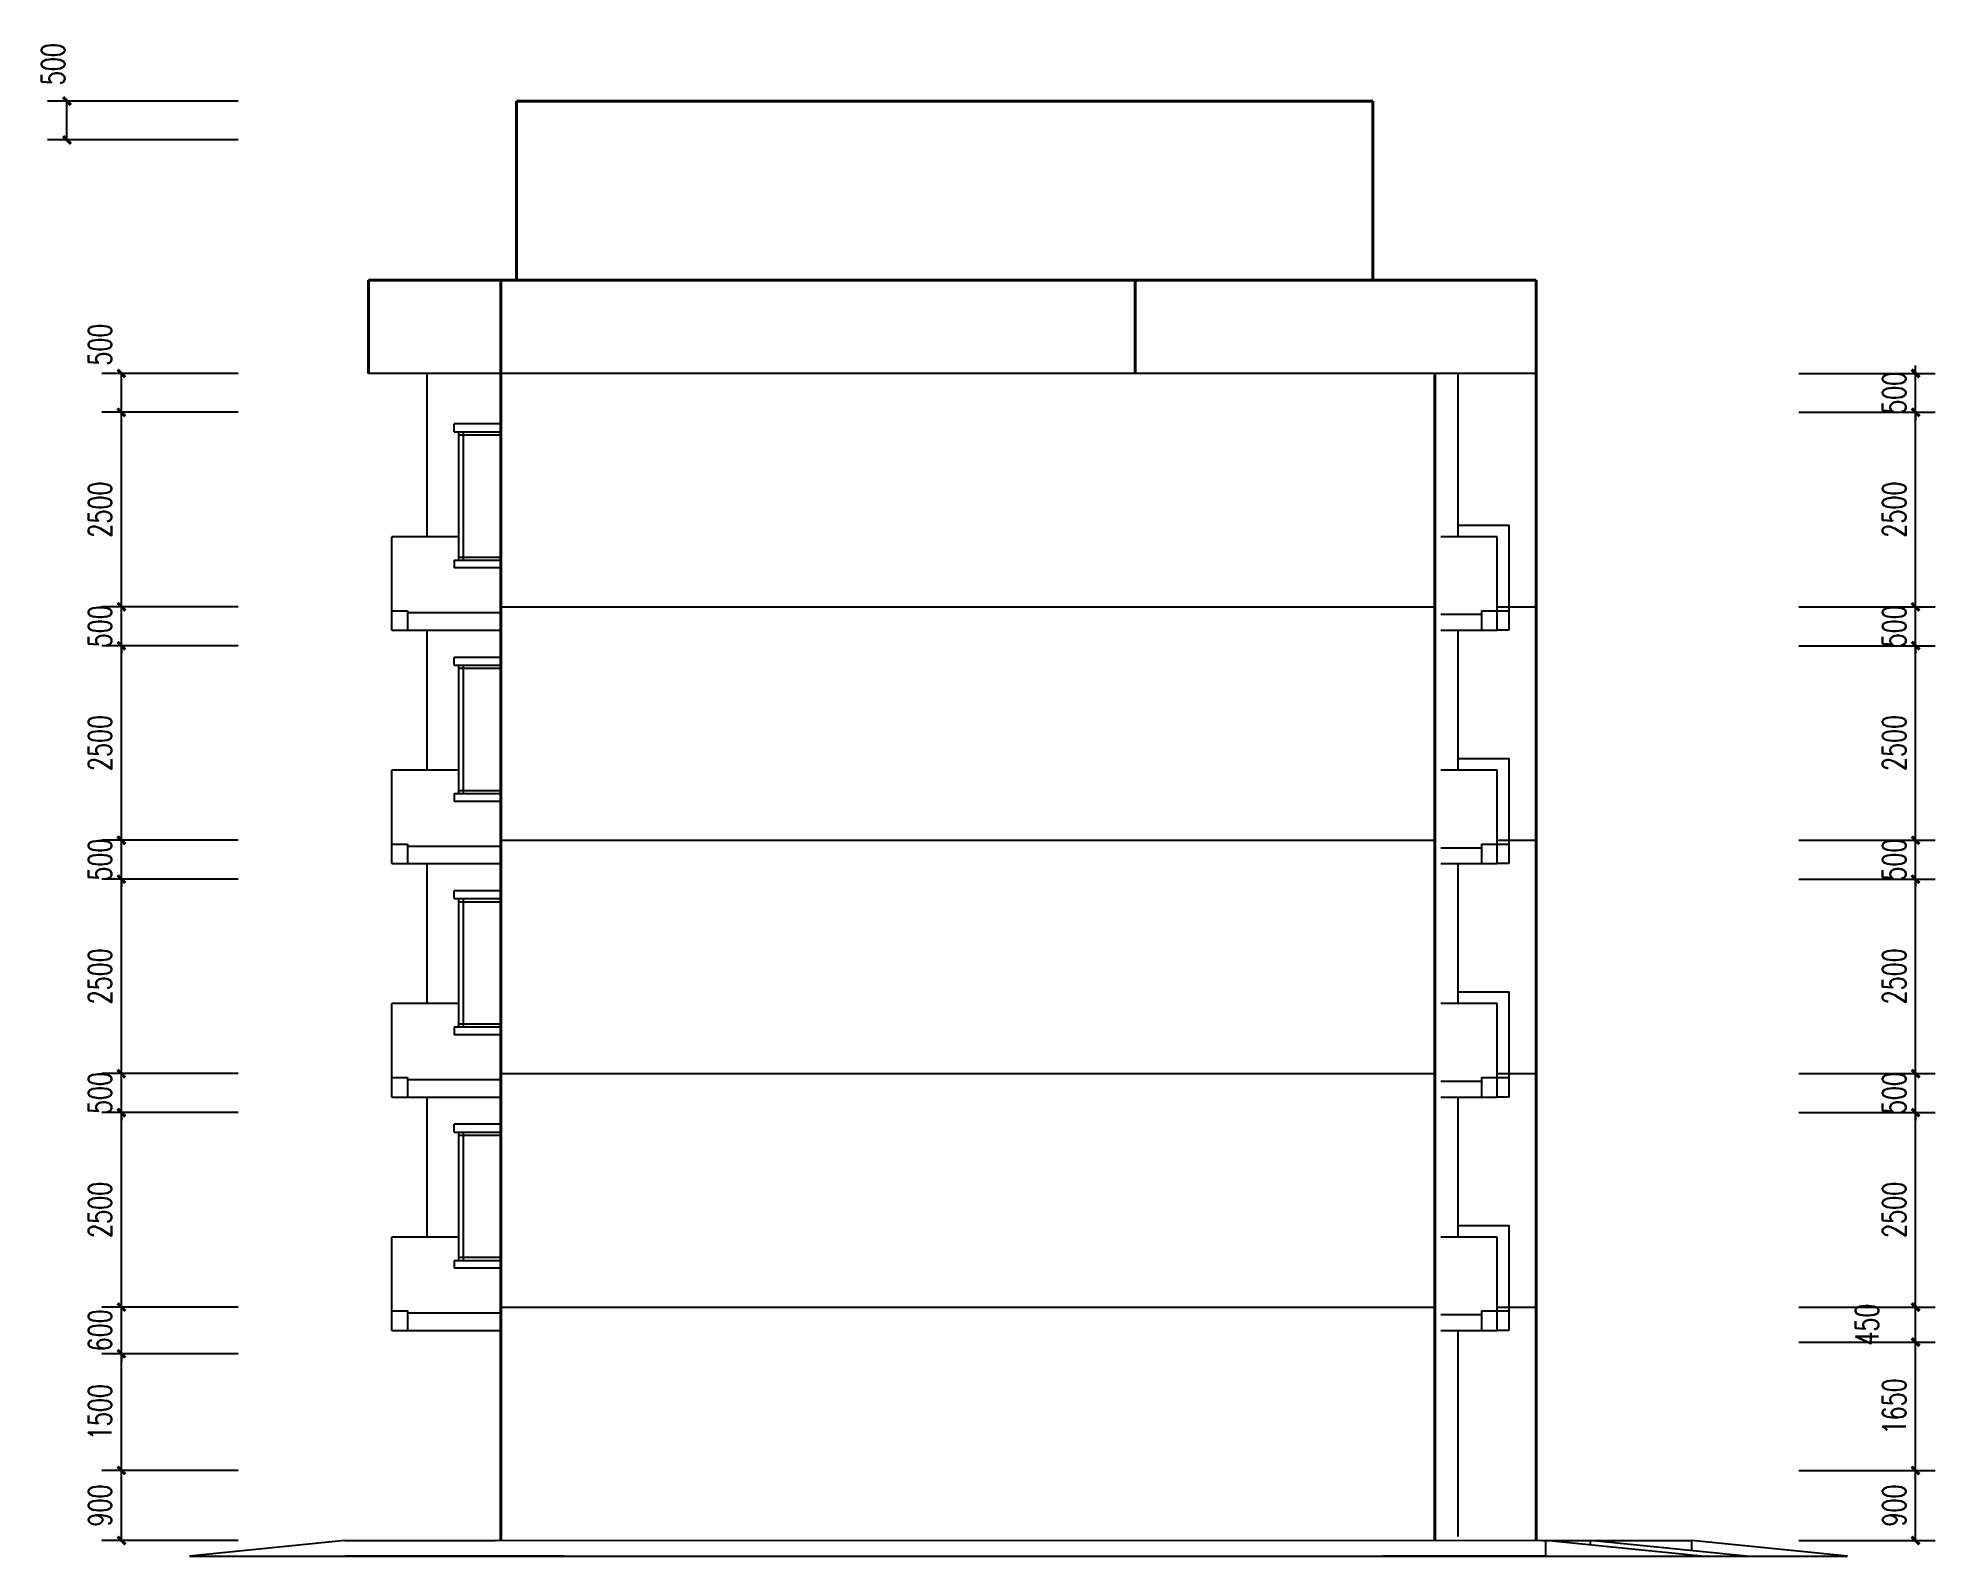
# Model space of a CAD drawing. Extents: x -6747 to 17625, y -200 to 19312.
import ezdxf

# ---------------------------------------------------------------- set-up
doc = ezdxf.new("R2010")
doc.units = 0
doc.header["$LTSCALE"] = 1000
doc.header["$MEASUREMENT"] = 0
for name, color, linetype in [('E_BALCONY', 6, 'Continuous'), ('E_COLUMN', 9, 'Continuous'), ('E_LINE', 7, 'Continuous'), ('E_STAIR', 2, 'Continuous'), ('E_WINDOW', 4, 'Continuous'), ('l#beam', 101, 'Continuous'), ('PUB_DIM', 3, 'Continuous')]:
    doc.layers.add(name, color=color, linetype=linetype)
doc.layers.add('l#wall', color=31, linetype='Continuous', lineweight=40)
doc.styles.add('_TCH_DIM_T3', font='SIMPLEX', dxfattribs={"width": 0.705882, "bigfont": 'GBCBIG'})
doc.dimstyles.new('_TCH_ARCH&&100', dxfattribs={"dimtxt": 297.5, "dimasz": 100, "dimexe": 250, "dimexo": 300, "dimgap": 126.25, "dimtad": 1, "dimdec": 0, "dimzin": 0, "dimdsep": 46, "dimtxsty": '_TCH_DIM_T3', "dimblk": 'ARCHTICK', "dimcen": 0.09, "dimclrt": 7, "dimazin": 2, "dimtfac": 1, "dimtdec": 0, "dimtix": 1, "dimtmove": 2, "dimatfit": 3, "dimfxl": 1, "dimtolj": 1, "dimtzin": 0, "dimarcsym": 0})

# ---------------------------------------------------------------- blocks, each defined once
blk = doc.blocks.new('*U2')
at = {"layer": 'E_WINDOW'}
for p, q in [((0, 1350), (0, 1450)), ((60, 0), (60, 1350))]:
    blk.add_line(p, q, dxfattribs=at)
blk = doc.blocks.new('_ArchTick')
at = {"color": 0, "linetype": 'ByBlock', "const_width": 0.4}
blk.add_lwpolyline([(-0.5, -0.5), (0.5, 0.5)], dxfattribs=at)
blk = doc.blocks.new('*D16')
at = {"layer": 'Defpoints', "color": 0, "transparency": 16777216}
for p in [(-5675, 900), (-3875, 900), (-3875, 0)]:
    blk.add_point(p, dxfattribs=at)
at = {"layer": 'PUB_DIM', "color": 0, "lineweight": -2, "transparency": 16777216}
for p, q in [((-4175, 900), (-5925, 900)), ((-5675, 0), (-5675, 900)), ((-4175, 0), (-5925, 0))]:
    blk.add_line(p, q, dxfattribs=at)
at = {"layer": 'PUB_DIM', "color": 0, "lineweight": -2, "transparency": 16777216, "xscale": 100, "yscale": 100, "zscale": 100}
for p, rotation in [((-5675, 900), 90), ((-5675, 0), 270)]:
    blk.add_blockref('_ArchTick', p, dxfattribs=dict(at, rotation=rotation))
at = {"layer": 'PUB_DIM', "color": 7, "transparency": 16777216, "insert": (-5950, 450), "char_height": 297.5, "attachment_point": 5, "rotation": 90, "style": '_TCH_DIM_T3'}
blk.add_mtext('\\A1;900', dxfattribs=at)
blk = doc.blocks.new('*D17')
at = {"layer": 'Defpoints', "color": 0, "transparency": 16777216}
for p in [(-5675, 2400), (-3875, 2400), (-3875, 900)]:
    blk.add_point(p, dxfattribs=at)
at = {"layer": 'PUB_DIM', "color": 0, "lineweight": -2, "transparency": 16777216}
for p, q in [((-4175, 2400), (-5925, 2400)), ((-5675, 900), (-5675, 2400)), ((-4175, 900), (-5925, 900))]:
    blk.add_line(p, q, dxfattribs=at)
at = {"layer": 'PUB_DIM', "color": 0, "lineweight": -2, "transparency": 16777216, "xscale": 100, "yscale": 100, "zscale": 100}
for p, rotation in [((-5675, 2400), 90), ((-5675, 900), 270)]:
    blk.add_blockref('_ArchTick', p, dxfattribs=dict(at, rotation=rotation))
at = {"layer": 'PUB_DIM', "color": 7, "transparency": 16777216, "insert": (-5950, 1650), "char_height": 297.5, "attachment_point": 5, "rotation": 90, "style": '_TCH_DIM_T3'}
blk.add_mtext('\\A1;1500', dxfattribs=at)
blk = doc.blocks.new('*D18')
at = {"layer": 'Defpoints', "color": 0, "transparency": 16777216}
for p in [(-5675, 3000), (-3875, 3000), (-3875, 2400)]:
    blk.add_point(p, dxfattribs=at)
at = {"layer": 'PUB_DIM', "color": 0, "lineweight": -2, "transparency": 16777216}
for p, q in [((-4175, 3000), (-5925, 3000)), ((-5675, 3000), (-5675, 3100)), ((-5675, 2400), (-5675, 3000)), ((-4175, 2400), (-5925, 2400)), ((-5675, 2400), (-5675, 2300))]:
    blk.add_line(p, q, dxfattribs=at)
at = {"layer": 'PUB_DIM', "color": 0, "lineweight": -2, "transparency": 16777216, "xscale": 100, "yscale": 100, "zscale": 100}
for p, rotation in [((-5675, 3000), 270), ((-5675, 2400), 90)]:
    blk.add_blockref('_ArchTick', p, dxfattribs=dict(at, rotation=rotation))
at = {"layer": 'PUB_DIM', "color": 7, "transparency": 16777216, "insert": (-5950, 2700), "char_height": 297.5, "attachment_point": 5, "rotation": 90, "style": '_TCH_DIM_T3'}
blk.add_mtext('\\A1;600', dxfattribs=at)
blk = doc.blocks.new('*D19')
at = {"layer": 'Defpoints', "color": 0, "transparency": 16777216}
for p in [(-5675, 5500), (-3875, 5500), (-3875, 3000)]:
    blk.add_point(p, dxfattribs=at)
at = {"layer": 'PUB_DIM', "color": 0, "lineweight": -2, "transparency": 16777216}
for p, q in [((-4175, 5500), (-5925, 5500)), ((-5675, 3000), (-5675, 5500)), ((-4175, 3000), (-5925, 3000))]:
    blk.add_line(p, q, dxfattribs=at)
at = {"layer": 'PUB_DIM', "color": 0, "lineweight": -2, "transparency": 16777216, "xscale": 100, "yscale": 100, "zscale": 100}
for p, rotation in [((-5675, 5500), 90), ((-5675, 3000), 270)]:
    blk.add_blockref('_ArchTick', p, dxfattribs=dict(at, rotation=rotation))
at = {"layer": 'PUB_DIM', "color": 7, "transparency": 16777216, "insert": (-5950, 4250), "char_height": 297.5, "attachment_point": 5, "rotation": 90, "style": '_TCH_DIM_T3'}
blk.add_mtext('\\A1;2500', dxfattribs=at)
blk = doc.blocks.new('*D20')
at = {"layer": 'Defpoints', "color": 0, "transparency": 16777216}
for p in [(-5675, 6000), (-3875, 6000), (-3875, 5500)]:
    blk.add_point(p, dxfattribs=at)
at = {"layer": 'PUB_DIM', "color": 0, "lineweight": -2, "transparency": 16777216}
for p, q in [((-5675, 6000), (-5675, 6100)), ((-4175, 6000), (-5925, 6000)), ((-5675, 5500), (-5675, 6000)), ((-4175, 5500), (-5925, 5500)), ((-5675, 5500), (-5675, 5400))]:
    blk.add_line(p, q, dxfattribs=at)
at = {"layer": 'PUB_DIM', "color": 0, "lineweight": -2, "transparency": 16777216, "xscale": 100, "yscale": 100, "zscale": 100}
for p, rotation in [((-5675, 6000), 270), ((-5675, 5500), 90)]:
    blk.add_blockref('_ArchTick', p, dxfattribs=dict(at, rotation=rotation))
at = {"layer": 'PUB_DIM', "color": 7, "transparency": 16777216, "insert": (-5950, 5750), "char_height": 297.5, "attachment_point": 5, "rotation": 90, "style": '_TCH_DIM_T3'}
blk.add_mtext('\\A1;500', dxfattribs=at)
blk = doc.blocks.new('*D21')
at = {"layer": 'Defpoints', "color": 0, "transparency": 16777216}
for p in [(-5675, 8500), (-3875, 8500), (-3875, 6000)]:
    blk.add_point(p, dxfattribs=at)
at = {"layer": 'PUB_DIM', "color": 0, "lineweight": -2, "transparency": 16777216}
for p, q in [((-4175, 8500), (-5925, 8500)), ((-5675, 6000), (-5675, 8500)), ((-4175, 6000), (-5925, 6000))]:
    blk.add_line(p, q, dxfattribs=at)
at = {"layer": 'PUB_DIM', "color": 0, "lineweight": -2, "transparency": 16777216, "xscale": 100, "yscale": 100, "zscale": 100}
for p, rotation in [((-5675, 8500), 90), ((-5675, 6000), 270)]:
    blk.add_blockref('_ArchTick', p, dxfattribs=dict(at, rotation=rotation))
at = {"layer": 'PUB_DIM', "color": 7, "transparency": 16777216, "insert": (-5950, 7250), "char_height": 297.5, "attachment_point": 5, "rotation": 90, "style": '_TCH_DIM_T3'}
blk.add_mtext('\\A1;2500', dxfattribs=at)
blk = doc.blocks.new('*D22')
at = {"layer": 'Defpoints', "color": 0, "transparency": 16777216}
for p in [(-5675, 9000), (-3875, 9000), (-3875, 8500)]:
    blk.add_point(p, dxfattribs=at)
at = {"layer": 'PUB_DIM', "color": 0, "lineweight": -2, "transparency": 16777216}
for p, q in [((-5675, 9000), (-5675, 9100)), ((-4175, 9000), (-5925, 9000)), ((-5675, 8500), (-5675, 9000)), ((-4175, 8500), (-5925, 8500)), ((-5675, 8500), (-5675, 8400))]:
    blk.add_line(p, q, dxfattribs=at)
at = {"layer": 'PUB_DIM', "color": 0, "lineweight": -2, "transparency": 16777216, "xscale": 100, "yscale": 100, "zscale": 100}
for p, rotation in [((-5675, 9000), 270), ((-5675, 8500), 90)]:
    blk.add_blockref('_ArchTick', p, dxfattribs=dict(at, rotation=rotation))
at = {"layer": 'PUB_DIM', "color": 7, "transparency": 16777216, "insert": (-5950, 8750), "char_height": 297.5, "attachment_point": 5, "rotation": 90, "style": '_TCH_DIM_T3'}
blk.add_mtext('\\A1;500', dxfattribs=at)
blk = doc.blocks.new('*D23')
at = {"layer": 'Defpoints', "color": 0, "transparency": 16777216}
for p in [(-5675, 11500), (-3875, 11500), (-3875, 9000)]:
    blk.add_point(p, dxfattribs=at)
at = {"layer": 'PUB_DIM', "color": 0, "lineweight": -2, "transparency": 16777216}
for p, q in [((-4175, 11500), (-5925, 11500)), ((-5675, 9000), (-5675, 11500)), ((-4175, 9000), (-5925, 9000))]:
    blk.add_line(p, q, dxfattribs=at)
at = {"layer": 'PUB_DIM', "color": 0, "lineweight": -2, "transparency": 16777216, "xscale": 100, "yscale": 100, "zscale": 100}
for p, rotation in [((-5675, 11500), 90), ((-5675, 9000), 270)]:
    blk.add_blockref('_ArchTick', p, dxfattribs=dict(at, rotation=rotation))
at = {"layer": 'PUB_DIM', "color": 7, "transparency": 16777216, "insert": (-5950, 10250), "char_height": 297.5, "attachment_point": 5, "rotation": 90, "style": '_TCH_DIM_T3'}
blk.add_mtext('\\A1;2500', dxfattribs=at)
blk = doc.blocks.new('*D24')
at = {"layer": 'Defpoints', "color": 0, "transparency": 16777216}
for p in [(-5675, 12000), (-3875, 12000), (-3875, 11500)]:
    blk.add_point(p, dxfattribs=at)
at = {"layer": 'PUB_DIM', "color": 0, "lineweight": -2, "transparency": 16777216}
for p, q in [((-4175, 12000), (-5925, 12000)), ((-5675, 12000), (-5675, 12100)), ((-5675, 11500), (-5675, 12000)), ((-4175, 11500), (-5925, 11500)), ((-5675, 11500), (-5675, 11400))]:
    blk.add_line(p, q, dxfattribs=at)
at = {"layer": 'PUB_DIM', "color": 0, "lineweight": -2, "transparency": 16777216, "xscale": 100, "yscale": 100, "zscale": 100}
for p, rotation in [((-5675, 12000), 270), ((-5675, 11500), 90)]:
    blk.add_blockref('_ArchTick', p, dxfattribs=dict(at, rotation=rotation))
at = {"layer": 'PUB_DIM', "color": 7, "transparency": 16777216, "insert": (-5950, 11750), "char_height": 297.5, "attachment_point": 5, "rotation": 90, "style": '_TCH_DIM_T3'}
blk.add_mtext('\\A1;500', dxfattribs=at)
blk = doc.blocks.new('*D25')
at = {"layer": 'Defpoints', "color": 0, "transparency": 16777216}
for p in [(-5675, 14500), (-3875, 14500), (-3875, 12000)]:
    blk.add_point(p, dxfattribs=at)
at = {"layer": 'PUB_DIM', "color": 0, "lineweight": -2, "transparency": 16777216}
for p, q in [((-4175, 14500), (-5925, 14500)), ((-5675, 12000), (-5675, 14500)), ((-4175, 12000), (-5925, 12000))]:
    blk.add_line(p, q, dxfattribs=at)
at = {"layer": 'PUB_DIM', "color": 0, "lineweight": -2, "transparency": 16777216, "xscale": 100, "yscale": 100, "zscale": 100}
for p, rotation in [((-5675, 14500), 90), ((-5675, 12000), 270)]:
    blk.add_blockref('_ArchTick', p, dxfattribs=dict(at, rotation=rotation))
at = {"layer": 'PUB_DIM', "color": 7, "transparency": 16777216, "insert": (-5950, 13250), "char_height": 297.5, "attachment_point": 5, "rotation": 90, "style": '_TCH_DIM_T3'}
blk.add_mtext('\\A1;2500', dxfattribs=at)
blk = doc.blocks.new('*D26')
at = {"layer": 'Defpoints', "color": 0, "transparency": 16777216}
for p in [(-5675, 15000), (-3875, 15000), (-3875, 14500)]:
    blk.add_point(p, dxfattribs=at)
at = {"layer": 'PUB_DIM', "color": 0, "lineweight": -2, "transparency": 16777216}
for p, q in [((-4175, 15000), (-5925, 15000)), ((-5675, 14500), (-5675, 15000)), ((-4175, 14500), (-5925, 14500))]:
    blk.add_line(p, q, dxfattribs=at)
at = {"layer": 'PUB_DIM', "color": 0, "lineweight": -2, "transparency": 16777216, "xscale": 100, "yscale": 100, "zscale": 100}
for p, rotation in [((-5675, 15000), 90), ((-5675, 14500), 270)]:
    blk.add_blockref('_ArchTick', p, dxfattribs=dict(at, rotation=rotation))
at = {"layer": 'PUB_DIM', "color": 7, "transparency": 16777216, "insert": (-5950, 15370), "char_height": 297.5, "attachment_point": 5, "rotation": 90, "style": '_TCH_DIM_T3'}
blk.add_mtext('\\A1;500', dxfattribs=at)
blk = doc.blocks.new('*D27')
at = {"layer": 'Defpoints', "color": 0, "transparency": 16777216}
for p in [(15575, 900), (17375, 900), (15575, 0)]:
    blk.add_point(p, dxfattribs=at)
at = {"layer": 'PUB_DIM', "color": 0, "lineweight": -2, "transparency": 16777216}
for p, q in [((15875, 900), (17625, 900)), ((17375, 0), (17375, 900)), ((15875, 0), (17625, 0))]:
    blk.add_line(p, q, dxfattribs=at)
at = {"layer": 'PUB_DIM', "color": 0, "lineweight": -2, "transparency": 16777216, "xscale": 100, "yscale": 100, "zscale": 100}
for p, rotation in [((17375, 900), 90), ((17375, 0), 270)]:
    blk.add_blockref('_ArchTick', p, dxfattribs=dict(at, rotation=rotation))
at = {"layer": 'PUB_DIM', "color": 7, "transparency": 16777216, "insert": (17100, 450), "char_height": 297.5, "attachment_point": 5, "rotation": 90, "style": '_TCH_DIM_T3'}
blk.add_mtext('\\A1;900', dxfattribs=at)
blk = doc.blocks.new('*D28')
at = {"layer": 'Defpoints', "color": 0, "transparency": 16777216}
for p in [(15575, 2550), (17375, 2550), (15575, 900)]:
    blk.add_point(p, dxfattribs=at)
at = {"layer": 'PUB_DIM', "color": 0, "lineweight": -2, "transparency": 16777216}
for p, q in [((15875, 2550), (17625, 2550)), ((17375, 900), (17375, 2550)), ((15875, 900), (17625, 900))]:
    blk.add_line(p, q, dxfattribs=at)
at = {"layer": 'PUB_DIM', "color": 0, "lineweight": -2, "transparency": 16777216, "xscale": 100, "yscale": 100, "zscale": 100}
for p, rotation in [((17375, 2550), 90), ((17375, 900), 270)]:
    blk.add_blockref('_ArchTick', p, dxfattribs=dict(at, rotation=rotation))
at = {"layer": 'PUB_DIM', "color": 7, "transparency": 16777216, "insert": (17100, 1725), "char_height": 297.5, "attachment_point": 5, "rotation": 90, "style": '_TCH_DIM_T3'}
blk.add_mtext('\\A1;1650', dxfattribs=at)
blk = doc.blocks.new('*D29')
at = {"layer": 'Defpoints', "color": 0, "transparency": 16777216}
for p in [(15575, 3000), (17375, 3000), (15575, 2550)]:
    blk.add_point(p, dxfattribs=at)
at = {"layer": 'PUB_DIM', "color": 0, "lineweight": -2, "transparency": 16777216}
for p, q in [((15875, 3000), (17625, 3000)), ((17375, 2550), (17375, 3000)), ((15875, 2550), (17625, 2550))]:
    blk.add_line(p, q, dxfattribs=at)
at = {"layer": 'PUB_DIM', "color": 0, "lineweight": -2, "transparency": 16777216, "xscale": 100, "yscale": 100, "zscale": 100}
for p, rotation in [((17375, 3000), 90), ((17375, 2550), 270)]:
    blk.add_blockref('_ArchTick', p, dxfattribs=dict(at, rotation=rotation))
at = {"layer": 'PUB_DIM', "color": 7, "transparency": 16777216, "insert": (16750, 2775), "char_height": 297.5, "attachment_point": 5, "rotation": 90, "style": '_TCH_DIM_T3'}
blk.add_mtext('\\A1;450', dxfattribs=at)
blk = doc.blocks.new('*D30')
at = {"layer": 'Defpoints', "color": 0, "transparency": 16777216}
for p in [(15575, 14500), (17375, 14500), (15575, 12000)]:
    blk.add_point(p, dxfattribs=at)
at = {"layer": 'PUB_DIM', "color": 0, "lineweight": -2, "transparency": 16777216}
for p, q in [((15875, 14500), (17625, 14500)), ((17375, 12000), (17375, 14500)), ((15875, 12000), (17625, 12000))]:
    blk.add_line(p, q, dxfattribs=at)
at = {"layer": 'PUB_DIM', "color": 0, "lineweight": -2, "transparency": 16777216, "xscale": 100, "yscale": 100, "zscale": 100}
for p, rotation in [((17375, 14500), 90), ((17375, 12000), 270)]:
    blk.add_blockref('_ArchTick', p, dxfattribs=dict(at, rotation=rotation))
at = {"layer": 'PUB_DIM', "color": 7, "transparency": 16777216, "insert": (17100, 13250), "char_height": 297.5, "attachment_point": 5, "rotation": 90, "style": '_TCH_DIM_T3'}
blk.add_mtext('\\A1;2500', dxfattribs=at)
blk = doc.blocks.new('*D31')
at = {"layer": 'Defpoints', "color": 0, "transparency": 16777216}
for p in [(15575, 15000), (17375, 15000), (15575, 14500)]:
    blk.add_point(p, dxfattribs=at)
at = {"layer": 'PUB_DIM', "color": 0, "lineweight": -2, "transparency": 16777216}
for p, q in [((15875, 15000), (17625, 15000)), ((17375, 15000), (17375, 15100)), ((17375, 14500), (17375, 15000)), ((15875, 14500), (17625, 14500)), ((17375, 14500), (17375, 14400))]:
    blk.add_line(p, q, dxfattribs=at)
at = {"layer": 'PUB_DIM', "color": 0, "lineweight": -2, "transparency": 16777216, "xscale": 100, "yscale": 100, "zscale": 100}
for p, rotation in [((17375, 15000), 270), ((17375, 14500), 90)]:
    blk.add_blockref('_ArchTick', p, dxfattribs=dict(at, rotation=rotation))
at = {"layer": 'PUB_DIM', "color": 7, "transparency": 16777216, "insert": (17100, 14750), "char_height": 297.5, "attachment_point": 5, "rotation": 90, "style": '_TCH_DIM_T3'}
blk.add_mtext('\\A1;500', dxfattribs=at)
blk = doc.blocks.new('*D32')
at = {"layer": 'Defpoints', "color": 0, "transparency": 16777216}
for p in [(15575, 11500), (17375, 11500), (15575, 9000)]:
    blk.add_point(p, dxfattribs=at)
at = {"layer": 'PUB_DIM', "color": 0, "lineweight": -2, "transparency": 16777216}
for p, q in [((15875, 11500), (17625, 11500)), ((17375, 9000), (17375, 11500)), ((15875, 9000), (17625, 9000))]:
    blk.add_line(p, q, dxfattribs=at)
at = {"layer": 'PUB_DIM', "color": 0, "lineweight": -2, "transparency": 16777216, "xscale": 100, "yscale": 100, "zscale": 100}
for p, rotation in [((17375, 11500), 90), ((17375, 9000), 270)]:
    blk.add_blockref('_ArchTick', p, dxfattribs=dict(at, rotation=rotation))
at = {"layer": 'PUB_DIM', "color": 7, "transparency": 16777216, "insert": (17100, 10250), "char_height": 297.5, "attachment_point": 5, "rotation": 90, "style": '_TCH_DIM_T3'}
blk.add_mtext('\\A1;2500', dxfattribs=at)
blk = doc.blocks.new('*D33')
at = {"layer": 'Defpoints', "color": 0, "transparency": 16777216}
for p in [(15575, 12000), (17375, 12000), (15575, 11500)]:
    blk.add_point(p, dxfattribs=at)
at = {"layer": 'PUB_DIM', "color": 0, "lineweight": -2, "transparency": 16777216}
for p, q in [((15875, 12000), (17625, 12000)), ((17375, 12000), (17375, 12100)), ((17375, 11500), (17375, 12000)), ((15875, 11500), (17625, 11500)), ((17375, 11500), (17375, 11400))]:
    blk.add_line(p, q, dxfattribs=at)
at = {"layer": 'PUB_DIM', "color": 0, "lineweight": -2, "transparency": 16777216, "xscale": 100, "yscale": 100, "zscale": 100}
for p, rotation in [((17375, 12000), 270), ((17375, 11500), 90)]:
    blk.add_blockref('_ArchTick', p, dxfattribs=dict(at, rotation=rotation))
at = {"layer": 'PUB_DIM', "color": 7, "transparency": 16777216, "insert": (17100, 11750), "char_height": 297.5, "attachment_point": 5, "rotation": 90, "style": '_TCH_DIM_T3'}
blk.add_mtext('\\A1;500', dxfattribs=at)
blk = doc.blocks.new('*D34')
at = {"layer": 'Defpoints', "color": 0, "transparency": 16777216}
for p in [(15575, 8500), (17375, 8500), (15575, 6000)]:
    blk.add_point(p, dxfattribs=at)
at = {"layer": 'PUB_DIM', "color": 0, "lineweight": -2, "transparency": 16777216}
for p, q in [((15875, 8500), (17625, 8500)), ((17375, 6000), (17375, 8500)), ((15875, 6000), (17625, 6000))]:
    blk.add_line(p, q, dxfattribs=at)
at = {"layer": 'PUB_DIM', "color": 0, "lineweight": -2, "transparency": 16777216, "xscale": 100, "yscale": 100, "zscale": 100}
for p, rotation in [((17375, 8500), 90), ((17375, 6000), 270)]:
    blk.add_blockref('_ArchTick', p, dxfattribs=dict(at, rotation=rotation))
at = {"layer": 'PUB_DIM', "color": 7, "transparency": 16777216, "insert": (17100, 7250), "char_height": 297.5, "attachment_point": 5, "rotation": 90, "style": '_TCH_DIM_T3'}
blk.add_mtext('\\A1;2500', dxfattribs=at)
blk = doc.blocks.new('*D35')
at = {"layer": 'Defpoints', "color": 0, "transparency": 16777216}
for p in [(15575, 9000), (17375, 9000), (15575, 8500)]:
    blk.add_point(p, dxfattribs=at)
at = {"layer": 'PUB_DIM', "color": 0, "lineweight": -2, "transparency": 16777216}
for p, q in [((17375, 9000), (17375, 9100)), ((15875, 9000), (17625, 9000)), ((17375, 8500), (17375, 9000)), ((15875, 8500), (17625, 8500)), ((17375, 8500), (17375, 8400))]:
    blk.add_line(p, q, dxfattribs=at)
at = {"layer": 'PUB_DIM', "color": 0, "lineweight": -2, "transparency": 16777216, "xscale": 100, "yscale": 100, "zscale": 100}
for p, rotation in [((17375, 9000), 270), ((17375, 8500), 90)]:
    blk.add_blockref('_ArchTick', p, dxfattribs=dict(at, rotation=rotation))
at = {"layer": 'PUB_DIM', "color": 7, "transparency": 16777216, "insert": (17100, 8750), "char_height": 297.5, "attachment_point": 5, "rotation": 90, "style": '_TCH_DIM_T3'}
blk.add_mtext('\\A1;500', dxfattribs=at)
blk = doc.blocks.new('*D36')
at = {"layer": 'Defpoints', "color": 0, "transparency": 16777216}
for p in [(15575, 5500), (17375, 5500), (15575, 3000)]:
    blk.add_point(p, dxfattribs=at)
at = {"layer": 'PUB_DIM', "color": 0, "lineweight": -2, "transparency": 16777216}
for p, q in [((15875, 5500), (17625, 5500)), ((17375, 3000), (17375, 5500)), ((15875, 3000), (17625, 3000))]:
    blk.add_line(p, q, dxfattribs=at)
at = {"layer": 'PUB_DIM', "color": 0, "lineweight": -2, "transparency": 16777216, "xscale": 100, "yscale": 100, "zscale": 100}
for p, rotation in [((17375, 5500), 90), ((17375, 3000), 270)]:
    blk.add_blockref('_ArchTick', p, dxfattribs=dict(at, rotation=rotation))
at = {"layer": 'PUB_DIM', "color": 7, "transparency": 16777216, "insert": (17100, 4250), "char_height": 297.5, "attachment_point": 5, "rotation": 90, "style": '_TCH_DIM_T3'}
blk.add_mtext('\\A1;2500', dxfattribs=at)
blk = doc.blocks.new('*D37')
at = {"layer": 'Defpoints', "color": 0, "transparency": 16777216}
for p in [(15575, 6000), (17375, 6000), (15575, 5500)]:
    blk.add_point(p, dxfattribs=at)
at = {"layer": 'PUB_DIM', "color": 0, "lineweight": -2, "transparency": 16777216}
for p, q in [((17375, 6000), (17375, 6100)), ((15875, 6000), (17625, 6000)), ((17375, 5500), (17375, 6000)), ((15875, 5500), (17625, 5500)), ((17375, 5500), (17375, 5400))]:
    blk.add_line(p, q, dxfattribs=at)
at = {"layer": 'PUB_DIM', "color": 0, "lineweight": -2, "transparency": 16777216, "xscale": 100, "yscale": 100, "zscale": 100}
for p, rotation in [((17375, 6000), 270), ((17375, 5500), 90)]:
    blk.add_blockref('_ArchTick', p, dxfattribs=dict(at, rotation=rotation))
at = {"layer": 'PUB_DIM', "color": 7, "transparency": 16777216, "insert": (17100, 5750), "char_height": 297.5, "attachment_point": 5, "rotation": 90, "style": '_TCH_DIM_T3'}
blk.add_mtext('\\A1;500', dxfattribs=at)
blk = doc.blocks.new('*D38')
at = {"layer": 'Defpoints', "color": 0, "transparency": 16777216}
for p in [(-6375, 18500), (-3875, 18500), (-3875, 18000)]:
    blk.add_point(p, dxfattribs=at)
at = {"layer": 'PUB_DIM', "color": 0, "lineweight": -2, "transparency": 16777216}
for p, q in [((-4175, 18500), (-6625, 18500)), ((-6375, 18000), (-6375, 18500)), ((-4175, 18000), (-6625, 18000))]:
    blk.add_line(p, q, dxfattribs=at)
at = {"layer": 'PUB_DIM', "color": 0, "lineweight": -2, "transparency": 16777216, "xscale": 100, "yscale": 100, "zscale": 100}
for p, rotation in [((-6375, 18500), 90), ((-6375, 18000), 270)]:
    blk.add_blockref('_ArchTick', p, dxfattribs=dict(at, rotation=rotation))
at = {"layer": 'PUB_DIM', "color": 7, "transparency": 16777216, "insert": (-6552, 18974), "char_height": 297.5, "attachment_point": 5, "rotation": 90, "style": '_TCH_DIM_T3'}
blk.add_mtext('\\A1;500', dxfattribs=at)

msp = doc.modelspace()

# ---------------------------------------------------------------- linework, layer by layer
at = {"layer": 'E_BALCONY'}
for p, q in [((-2200, 11700), (-2200, 12900)), ((-1340, 12900), (-2200, 12900)), ((12000, 12900), (11275, 12900)), ((12000, 11700), (12000, 12900)), ((-2200, 11700), (-800, 11700)), ((11275, 11700), (12000, 11700)), ((12150, 11700), (12000, 11700)), ((-2200, 8700), (-2200, 9900)), ((-1340, 9900), (-2200, 9900)), ((12000, 9900), (11275, 9900)), ((12000, 8700), (12000, 9900)), ((-2200, 8700), (-800, 8700)), ((11275, 8700), (12000, 8700)), ((12150, 8700), (12000, 8700)), ((-2200, 5700), (-2200, 6900)), ((-1340, 6900), (-2200, 6900)), ((12000, 6900), (11275, 6900)), ((12000, 5700), (12000, 6900)), ((-2200, 5700), (-800, 5700)), ((11275, 5700), (12000, 5700)), ((12150, 5700), (12000, 5700)), ((-2200, 2700), (-2200, 3900)), ((-1340, 3900), (-2200, 3900)), ((12000, 3900), (11275, 3900)), ((12000, 2700), (12000, 3900)), ((-2200, 2700), (-800, 2700)), ((11275, 2700), (12000, 2700)), ((12150, 2700), (12000, 2700))]:
    msp.add_line(p, q, dxfattribs=at)
for points in [[(11500, 13050), (12150, 13050), (12150, 11700)], [(11500, 10050), (12150, 10050), (12150, 8700)], [(11500, 7050), (12150, 7050), (12150, 5700)], [(11500, 4050), (12150, 4050), (12150, 2700)]]:
    msp.add_lwpolyline(points, dxfattribs=at)
at = {"layer": 'E_COLUMN'}
for p, q in [((-2800, 0), (-875, 0)), ((12575, 0), (12624.4, 0)), ((12624.4, 0), (13200, 0)), ((12624.4, -200), (12624.4, 0)), ((13200, 0), (13500, 0)), ((13200, -57.6), (13200, 0)), ((13500, 0), (14500, 0)), ((13500, -30), (13500, 0)), ((14500, -130), (14500, 0)), ((-700, -200), (-2800, -200)), ((-200, -200), (-700, -200)), ((0, -200), (-200, -200)), ((12624.4, -200), (10524.4, -200))]:
    msp.add_line(p, q, dxfattribs=at)
at = {"layer": 'E_LINE'}
for p, q in [((8275, 15000), (-2500, 15000)), ((-1750, 15000), (-1750, 12900)), ((12500, 15000), (8275, 15000)), ((11500, 12900), (11500, 15000)), ((11500, 12900), (11500, 13200)), ((-800, 12000), (11200, 12000)), ((12000, 12000), (12500, 12000)), ((-1750, 11700), (-1750, 9900)), ((11500, 9900), (11500, 11700)), ((11500, 9900), (11500, 10200)), ((-800, 9000), (11200, 9000)), ((12000, 9000), (12500, 9000)), ((-1750, 8700), (-1750, 6900)), ((11500, 6900), (11500, 8700)), ((11500, 6900), (11500, 7200)), ((-800, 6000), (11200, 6000)), ((12000, 6000), (12500, 6000)), ((-1750, 5700), (-1750, 3900)), ((11500, 3900), (11500, 5700)), ((11500, 3900), (11500, 4200)), ((-800, 3000), (11200, 3000)), ((12000, 3000), (12500, 3000)), ((11500, 50), (11500, 2700)), ((-875, 0), (12575, 4.9)), ((-2892.5, -200), (14592.5, -200))]:
    msp.add_line(p, q, dxfattribs=at)
at = {"layer": 'E_STAIR'}
for p, q in [((-2800, 0), (-4800, -200)), ((14624.4, -200), (12624.4, 0)), ((15200, -200), (13200, 0)), ((16500, -200), (14500, 0)), ((-4800, -200), (-2800, -200)), ((-2700, -200), (-2800, -200)), ((-700, -200), (-2700, -200)), ((12624.4, -200), (14624.4, -200)), ((14500, -200), (16500, -200)), ((14624.4, -200), (15200, -200))]:
    msp.add_line(p, q, dxfattribs=at)
at = {"layer": 'E_WINDOW'}
for p, q in [((-1400, 14250), (-1400, 14350)), ((-800, 14350), (-1400, 14350)), ((-1400, 14250), (-800, 14250)), ((-1340, 12600), (-1340, 14250)), ((-1340, 14210), (-800, 14210)), ((-1280, 12600), (-1280, 14250)), ((-1400, 12600), (-1400, 12500)), ((-1400, 12600), (-800, 12600)), ((-800, 12500), (-1400, 12500)), ((-1340, 12640), (-800, 12640)), ((-1400, 11250), (-1400, 11350)), ((-800, 11350), (-1400, 11350)), ((-1400, 11250), (-800, 11250)), ((-1340, 9600), (-1340, 11250)), ((-1280, 9600), (-1280, 11250)), ((-1340, 11210), (-800, 11210)), ((-1400, 9600), (-1400, 9500)), ((-1400, 9600), (-800, 9600)), ((-1340, 9640), (-800, 9640)), ((-800, 9500), (-1400, 9500)), ((-1400, 8250), (-1400, 8350)), ((-800, 8350), (-1400, 8350)), ((-1400, 8250), (-800, 8250)), ((-1340, 6600), (-1340, 8250)), ((-1340, 8210), (-800, 8210)), ((-1280, 6600), (-1280, 8250)), ((-1400, 6600), (-1400, 6500)), ((-1400, 6600), (-800, 6600)), ((-1340, 6640), (-800, 6640)), ((-800, 6500), (-1400, 6500)), ((-1400, 5250), (-1400, 5350)), ((-800, 5350), (-1400, 5350)), ((-1400, 5250), (-800, 5250)), ((-1340, 3600), (-1340, 5250)), ((-1340, 5210), (-800, 5210)), ((-1280, 3600), (-1280, 5250)), ((-1400, 3600), (-1400, 3500)), ((-1400, 3600), (-800, 3600)), ((-800, 3500), (-1400, 3500)), ((-1340, 3640), (-800, 3640))]:
    msp.add_line(p, q, dxfattribs=at)
at = {"layer": 'l#beam'}
for p, q in [((-2200, 11950), (-2000, 11950)), ((-2000, 11950), (-2000, 11700)), ((11800, 11950), (12000, 11950)), ((11800, 11950), (11800, 11700)), ((12000, 11950), (12150, 11950)), ((-2000, 11925), (-800, 11925)), ((11800, 11900), (11275, 11900)), ((-2200, 8950), (-2000, 8950)), ((-2000, 8950), (-2000, 8700)), ((-2000, 8925), (-800, 8925)), ((11800, 8900), (11275, 8900)), ((11800, 8950), (12000, 8950)), ((11800, 8950), (11800, 8700)), ((12000, 8950), (12150, 8950)), ((-2200, 5950), (-2000, 5950)), ((-2000, 5950), (-2000, 5700)), ((-2000, 5925), (-800, 5925)), ((11800, 5900), (11275, 5900)), ((11800, 5950), (12000, 5950)), ((11800, 5950), (11800, 5700)), ((12000, 5950), (12150, 5950)), ((-2200, 2950), (-2000, 2950)), ((-2000, 2950), (-2000, 2700)), ((-2000, 2925), (-800, 2925)), ((11800, 2950), (12000, 2950)), ((11800, 2950), (11800, 2700)), ((12000, 2950), (12150, 2950)), ((11800, 2900), (11275, 2900))]:
    msp.add_line(p, q, dxfattribs=at)
at = {"layer": 'l#wall'}
for p, q in [((-600, 16200), (-600, 18500)), ((-600, 18500), (10400, 18500)), ((10400, 16200), (10400, 18500)), ((-2500, 16200), (7350, 16200)), ((-2500, 15000), (-2500, 16200)), ((-800, 16200), (-800, 15000)), ((7350, 16200), (7350, 15000)), ((7350, 16200), (12500, 16200)), ((12500, 16200), (12500, 0)), ((-800, 15000), (-800, 0)), ((11200, 0), (11200, 15000))]:
    msp.add_line(p, q, dxfattribs=at)

# ---------------------------------------------------------------- block references
at = {"layer": 'E_WINDOW'}
for p in [(-1400, 12900), (-1400, 9900), (-1400, 6900), (-1400, 3900)]:
    msp.add_blockref('*U2', p, dxfattribs=at)

# ---------------------------------------------------------------- dimensions: what is measured, and where the dimension line sits
at = {"layer": 'PUB_DIM'}
for base, p1, p2, picture, middle in [((-6375, 18500), (-3875, 18000), (-3875, 18500), '*D38', (-6551.9, 18973.7)), ((-5675, 15000), (-3875, 14500), (-3875, 15000), '*D26', (-5950, 15370)), ((17375, 3000), (15575, 2550), (15575, 3000), '*D29', (16750, 2775))]:
    dim = msp.add_linear_dim(base=base, p1=p1, p2=p2, angle=90, dimstyle='_TCH_ARCH&&100', dxfattribs=at)
    dim.commit()
    dim.dimension.update_dxf_attribs({"geometry": picture, "text_midpoint": middle, "dimtype": 161})
for p1, p2, distance, picture, middle in [((15575, 14500), (15575, 15000), -1800, '*D31', (17100, 14750)), ((-3875, 12000), (-3875, 14500), 1800, '*D25', (-5950, 13250)), ((15575, 12000), (15575, 14500), -1800, '*D30', (17100, 13250)), ((-3875, 11500), (-3875, 12000), 1800, '*D24', (-5950, 11750)), ((15575, 11500), (15575, 12000), -1800, '*D33', (17100, 11750)), ((-3875, 9000), (-3875, 11500), 1800, '*D23', (-5950, 10250)), ((15575, 9000), (15575, 11500), -1800, '*D32', (17100, 10250)), ((-3875, 8500), (-3875, 9000), 1800, '*D22', (-5950, 8750)), ((15575, 8500), (15575, 9000), -1800, '*D35', (17100, 8750)), ((-3875, 6000), (-3875, 8500), 1800, '*D21', (-5950, 7250)), ((15575, 6000), (15575, 8500), -1800, '*D34', (17100, 7250)), ((-3875, 5500), (-3875, 6000), 1800, '*D20', (-5950, 5750)), ((15575, 5500), (15575, 6000), -1800, '*D37', (17100, 5750)), ((-3875, 3000), (-3875, 5500), 1800, '*D19', (-5950, 4250)), ((15575, 3000), (15575, 5500), -1800, '*D36', (17100, 4250)), ((-3875, 2400), (-3875, 3000), 1800, '*D18', (-5950, 2700)), ((-3875, 900), (-3875, 2400), 1800, '*D17', (-5950, 1650)), ((15575, 900), (15575, 2550), -1800, '*D28', (17100, 1725)), ((-3875, 0), (-3875, 900), 1800, '*D16', (-5950, 450)), ((15575, 0), (15575, 900), -1800, '*D27', (17100, 450))]:
    dim = msp.add_aligned_dim(p1=p1, p2=p2, distance=distance, dimstyle='_TCH_ARCH&&100', dxfattribs=at)
    dim.commit()
    dim.dimension.update_dxf_attribs({"geometry": picture, "text_midpoint": middle})

doc.saveas('drawing.dxf')
